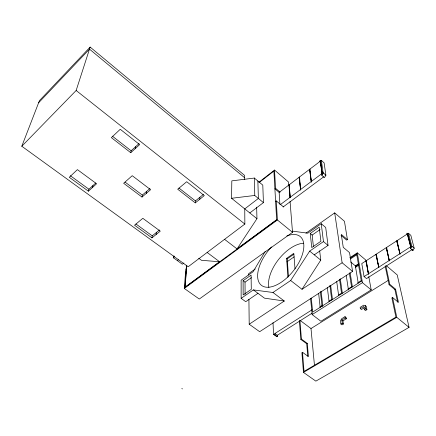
<?xml version="1.0" encoding="UTF-8"?>
<svg xmlns="http://www.w3.org/2000/svg" width="436" height="436" viewBox="0 0 436 436"><rect width="100%" height="100%" fill="white"/><g stroke="black" fill="none" stroke-linecap="round" stroke-linejoin="round"><path stroke-width="0.65" d="M224.567 239.337L237.037 248.901L256.957 218.692L231.565 198.282L231.821 180.864L254.33 178.052L262.788 185.115L263.431 202.604L249.812 212.948M199.77 199.257L199.901 197.268M195.274 202.887L204.304 195.595L186.712 181.714L177.708 189.224L195.274 202.887L195.421 200.898L203.416 194.423M290.06 201.47L292.518 232.323L199.279 299.031L184.286 288.452L185.829 269.083L186.417 268.636L184.94 287.389L276.647 219.891L273.89 171.076L259.038 182.651M185.872 273.274L185.976 271.922M186.188 269.225L186.51 265.181M186.777 265.595L185.087 287.155L219.586 261.758L207.138 252.466M173.692 258.03L173.92 255.992M156.099 234.524L156.361 232.508M151.957 237.871L160.274 231.156L142.823 218.316L134.544 225.221L151.957 237.871L152.229 235.849L159.478 229.985M146.289 193.388L146.594 191.415M174.029 256.025L173.724 257.976L182.341 264.205L183.91 263.012M142.005 197.056L150.611 189.693L132.228 175.692L123.655 183.273L142.005 197.056L142.321 195.077L149.946 188.543M135.193 148.676L135.547 146.758M130.756 152.709L139.673 144.605L120.243 129.279L111.371 137.634L130.756 152.709L131.122 150.785L139.019 143.597M279.901 204.386L279.149 192.412L288.866 185.044L290.142 197.748L289.248 184.75L299.14 177.256L300.638 189.916L299.14 177.256M290.142 197.748L289.248 184.75M299.412 177.496L299.527 176.956L309.593 169.326L311.326 181.937L309.593 169.326M300.638 189.916L299.527 176.956M309.871 169.571L309.991 169.026L320.237 161.26L322.204 173.817L320.237 161.26M311.326 181.937L309.991 169.026M321.882 175.446L323.359 172.956L321.708 174.187L321.882 175.446L324.411 177.686L325.888 175.201L324.117 162.873L321.365 160.404L320.024 161.876L319.861 160.671L321.643 160.65M322.204 173.817L320.64 160.955M92.492 187.485L92.972 185.523M88.415 191.191L96.596 183.752L77.412 169.626L69.28 177.283L88.415 191.191L88.906 189.224L95.702 183.038M349.786 257.785L357.264 252.842L365.695 259.965L368.464 274.124L366.213 260.706L375.957 254.368L378.802 267.524L375.957 254.368M368.464 274.124L366.213 260.706M376.197 254.575L376.344 254.117L386.247 247.675L389.315 260.815L386.247 247.675M257.867 181.005L258.374 198.445L244.76 208.888L244.858 224.055L188.172 266.75L21.8 146.245L76.153 90.481L90.148 47.088L244.536 175.348L244.563 179.621M378.802 267.524L376.344 254.117M386.487 247.882L386.639 247.425L396.711 240.874L400.003 253.992L396.711 240.874M389.315 260.815L386.639 247.425M396.951 241.086L397.109 240.618L407.344 233.958L410.876 247.054L411.05 246.574L407.747 233.696L408.478 233.222L410.848 235.364L414.2 248.253L412.892 250.618L410.717 248.684L410.38 247.365L412.031 246.313L410.717 248.684M400.003 253.992L397.109 240.618M407.747 233.696L407.099 234.486L406.777 233.227L408.712 233.44M21.8 146.245L39.453 100.623L90.148 47.088M265.148 251.534L253.054 271.797L241.124 280.212L241.141 298.349L245.724 301.696L257.97 293.324M241.141 298.349L253.381 289.913L272.963 292.485L290.681 280.522L302.006 289.297L320.76 260.118L319.653 250.765M290.681 280.522L309.674 251.114L323.468 241.604L321.223 223.706L307.821 233.156L292.442 231.145M38.613 102.782L89.489 49.132L244.552 177.67M259 182.161L274.517 170.045L288.507 182.014L288.774 185.371M177.332 260.581L178.373 259.78M274.517 170.045L275.568 188.314L274.893 188.832L279.443 192.658M275.607 201.448L276.299 200.925L283.514 206.931M280.457 204.533L289.864 197.513M290.256 197.219L300.355 189.676M300.758 189.377L311.042 181.692M311.451 181.392L321.926 173.566M322.335 173.261L323.081 172.705L321.365 160.404M283.095 206.996L323.692 176.831M325.06 175.812L325.888 175.201L323.081 172.705M237.037 248.901L276.637 219.76M184.286 288.452L277.394 219.978L276.299 200.925M255.245 269.007L248.613 273.694L248.629 275.04M305.936 233.178L334.69 212.877L344.451 221.303L347.421 239.626L346.658 240.138L341.028 235.358M243.103 280.719L251.076 275.111L251.294 289.346L243.157 294.97L243.103 280.719L245.027 282.152L245.103 294.371M310.236 233.473L319.196 227.167L320.907 241.239L311.74 247.572L310.236 233.473L312.165 235.069L313.413 246.493M245.027 282.152L251.409 277.678M312.165 235.069L320.068 229.527M287.907 277.318L286.615 258.352L293.788 253.354L295.019 268.919M288.458 276.462L287.242 258.842L293.859 254.237M286.91 261.867L294.164 256.837M314.269 254.842L328.057 245.414L325.697 227.483L321.223 223.706M347.421 239.626L341.274 234.405L343.268 247.354L349.525 252.608L352.577 271.405L259.654 331.692L249.201 324.231L284.288 301.025L272.963 292.485M302.006 289.297L342.118 262.777L334.69 212.877M350.446 258.036L356.632 253.948M350.446 258.93L356.664 254.826M358.239 283.095L355.345 265.835L358.73 263.627M355.449 266.461L358.839 264.254M355.307 267.421L358.861 265.11M274.849 333.551L277.28 335.3L277.345 336.636L274.914 334.881L274.849 333.551L312.143 309.734M411.982 249.665L366.496 278.582L364.071 276.571L368.224 273.922M368.605 273.677L378.562 267.317M378.955 267.066L389.076 260.603M389.473 260.352L399.763 253.779M400.166 253.518L410.636 246.836L407.344 233.958M411.05 246.574L411.791 246.1L408.478 233.222M319.904 306.971L322.193 305.511M329.06 301.14L331.921 299.319M338.783 294.949L341.644 293.128M347.933 289.123L351.367 286.937M357.662 282.926L361.09 280.74M361.7 280.964L312.661 312.1L311.282 298.11M277.28 335.3L312.28 313.053M368.758 276.582L371.205 289.875L320.934 321.261L312.143 314.585L362.447 282.664L357.264 252.842M314.487 365.597L310.999 328.548L388.105 280.473M397.632 302.148L394.896 289.591L389.086 284.708L389.762 284.294L385.827 265.742M307.783 356.288L306.693 343.726L300.851 339.448L301.434 339.088L299.979 320.945M345.034 316.661L341.65 318.743L340.472 320.836L340.898 324.002L342.015 324.864L343.372 324.035L342.936 320.863L341.824 320.002L345.214 317.92L345.034 316.661L346.14 317.522L346.326 318.787L342.936 320.863M360.354 308.612L363.847 306.464L364.387 309.631L365.504 310.525L366.91 309.664L366.36 306.492L365.254 305.603L363.635 305.205L360.147 307.353L360.354 308.612L361.466 309.5L364.458 307.663M306.693 343.726L307.276 343.366L301.434 339.088M394.896 289.591L395.572 289.177L389.762 284.294M340.898 324.002L342.255 323.174L341.824 320.002M364.387 309.631L365.799 308.77L365.254 305.603M395.572 289.177L398.46 302.393L392.563 297.488L391.871 297.908L395.926 317.114L304.034 371.412L302.497 352.304L301.903 352.67L303.472 372.399L315.855 381.14L409.066 327.365L397.24 274.963L386.694 265.938M303.472 372.399L396.771 317.326L409.066 327.365M231.565 198.282L254.733 195.459L263.431 202.604M219.586 261.758L201.476 260.303L198.745 258.286M284.288 301.025L264.461 298.153L253.381 289.913M273.018 322.651L273.536 334.39L274.914 334.881M277.345 336.636L275.961 336.14L273.536 334.39M181.812 388.514L182.45 388.912M302.497 352.304L308.432 356.594L307.276 343.366M70.387 175.73L88.906 189.224M135.956 224.006L152.229 235.849M299.924 320.269L310.999 328.548M125.11 182.123L142.321 195.077M342.255 323.174L343.372 324.035M112.352 136.152L131.122 150.785M178.973 188.074L195.421 200.898M345.214 317.92L346.326 318.787M76.153 90.481L244.858 224.055M286.615 258.352L287.242 258.842M365.799 308.77L366.91 309.664M309.674 251.114L320.76 260.118M277.394 219.978L292.518 232.323M362.447 282.664L371.205 289.875M342.118 262.777L352.577 271.405M323.468 241.604L328.057 245.414M350.68 261.954L355.345 265.835M275.568 188.314L280.119 192.145M366.071 261.153L365.831 260.951L361.771 263.595L364.071 276.571M288.866 185.044L289.139 185.278M411.791 246.1L414.2 248.253M412.549 249.299L412.892 250.618M392.563 297.488L396.771 317.326M385.152 266.042L389.086 284.708M356.528 253.327L361.319 281.133M355.934 266.325L356.038 266.946M350.184 273.034L352.392 286.975M349.334 272.849L351.634 287.46M346.233 275.389L348.462 290.044M340.271 278.735L342.358 293.357M339.535 279.214L341.611 293.837M336.717 281.563L338.641 295.559M330.701 285.667L332.483 299.641M329.894 285.471L331.747 300.11M327.354 287.64L329.071 301.647M321.109 291.172L322.847 306.486M320.4 291.635L322.046 306.279M318.645 293.417L320.182 307.435M310.585 298.6L312.143 314.585M299.368 320.749L300.851 339.448M256.657 207.16L256.957 218.692M254.368 177.992L254.771 195.459M248.912 299.298L249.201 324.231M286.839 235.969A31.174 16.11 -51.6 0 1 300.268 259.829A31.174 16.11 -51.6 0 1 263.164 286.387A31.174 16.11 -51.6 0 1 271.514 246.94M268.887 287.526A30.891 16.464 -51.5 0 1 278.49 259.578A30.891 16.464 -51.5 0 1 303.56 243.223"/></g></svg>
